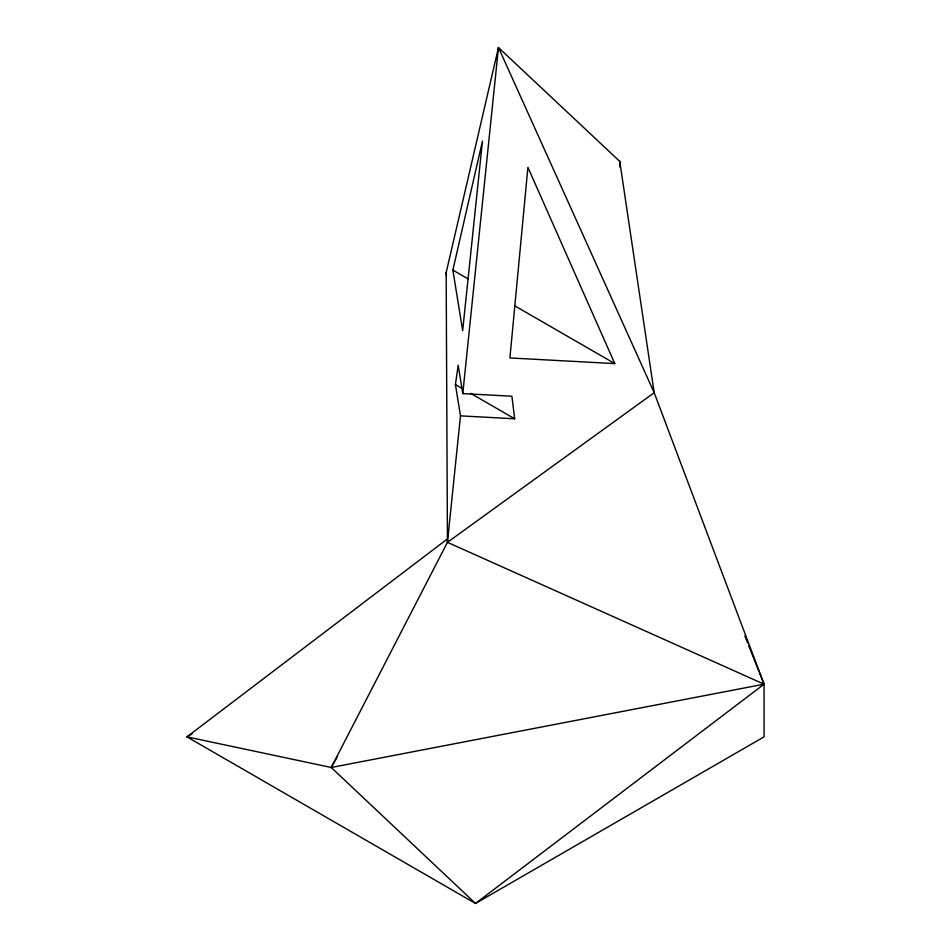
<?xml version="1.0" encoding="UTF-8"?>
<svg xmlns="http://www.w3.org/2000/svg" width="951" height="951" viewBox="0 0 951 951"><rect width="100%" height="100%" fill="white"/><g stroke="black" fill="none" stroke-linecap="round" stroke-linejoin="round"><path stroke-width="1.43" d="M447.125 539.169L186.955 736.859L475.5 903.45L764.045 684.185L447.445 542.332L446.162 272.604L498.467 47.55L654.193 392.715L764.045 684.185L764.045 736.859L475.5 903.45L331.233 767.481L447.445 542.332L460.486 415.86L455.422 384.573L458.192 365.232L462.78 393.595L511.911 396.234L514.681 418.785L460.486 415.86M462.78 393.595L498.467 47.55L619.767 161.408L654.193 392.715L447.445 542.332M452.866 270.108L482.466 141.105L462.661 330.663L452.866 270.108L468.296 279.012M192.09 733.899L186.955 736.859L331.233 767.481L337.141 757.234M331.233 767.481L764.045 684.185L748.687 645.622M614.798 363.603L509.914 357.945L527.912 167.352L614.798 363.603L514.562 305.723M455.422 384.573L462.994 388.935M470.555 393.31L514.681 418.785M744.847 635.981L747.593 642.864M446.162 272.604L446.518 275.54M619.767 161.408L620.04 167.305"/></g></svg>
